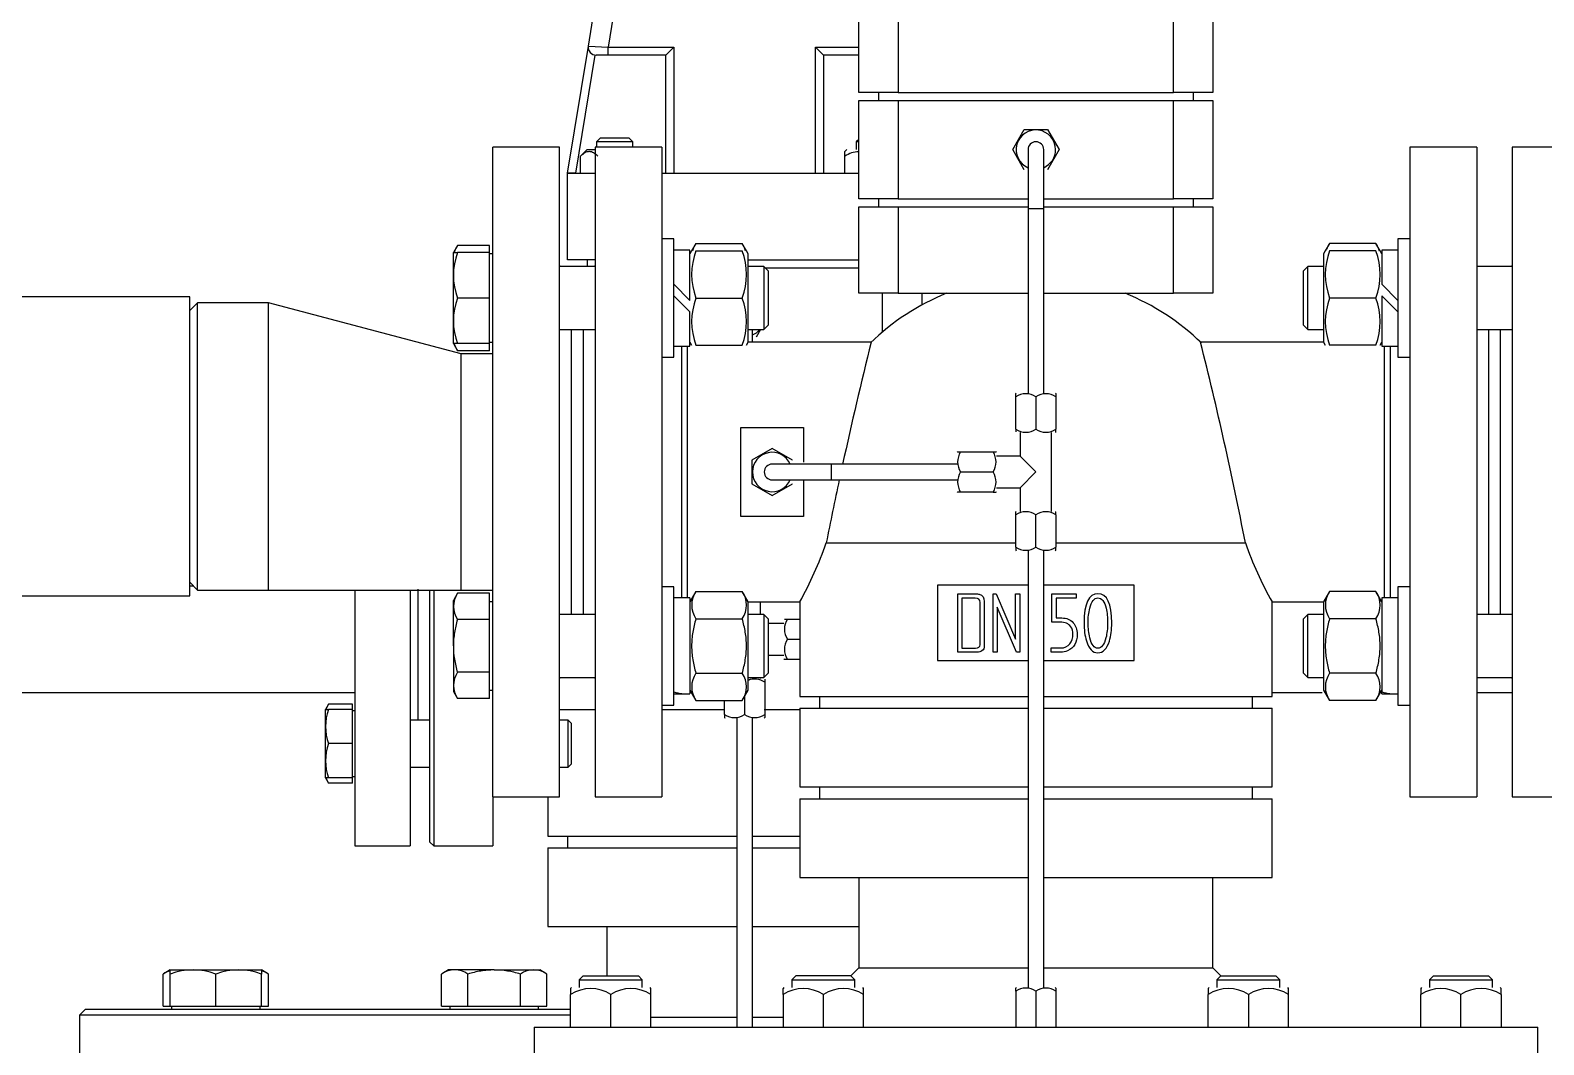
# Model space of a CAD drawing. Extents: x -681219 to -550379, y -242630 to -158199.
# Drawn here: x -634956 to -634236, y -176342 to -175860 of the extents above; entities that cross this region are included whole.
import ezdxf

# ---------------------------------------------------------------- set-up
doc = ezdxf.new("R2010")
doc.units = 0
doc.header["$LTSCALE"] = 1000
for name, color, linetype in [('16_GB93', 7, 'CONTINUOUS'), ('16_GB97.1', 7, 'CONTINUOUS'), ('DN20-PN1.6_GB911', 7, 'CONTINUOUS'), ('DN20_RP-6', 7, 'CONTINUOUS'), ('DN50-PN1.6_GB911', 7, 'CONTINUOUS'), ('DN65X50偏心大小头', 7, 'CONTINUOUS'), ('M12×55_GB5782', 7, 'CONTINUOUS'), ('M16_GB6170', 7, 'CONTINUOUS'), ('M16×65_GB5782', 7, 'CONTINUOUS'), ('M16×70_GB5782', 7, 'CONTINUOUS'), ('MYGL011000191', 7, 'CONTINUOUS'), ('MYGL165_040201', 7, 'CONTINUOUS'), ('MYGL165_040301', 7, 'CONTINUOUS'), ('MYGL90_0001', 7, 'CONTINUOUS'), ('RP-6_DN50', 7, 'CONTINUOUS')]:
    doc.layers.add(name, color=color, linetype=linetype)

msp = doc.modelspace()

# ---------------------------------------------------------------- linework, layer by layer
at = {"layer": '16_GB93', "color": 7, "linetype": 'Continuous'}
for p, q in [((-634642.0347, -175963.978), (-634649.7031, -175963.978)), ((-634642.0347, -175987.9191), (-634642.0347, -175963.978)), ((-634313.2288, -175963.978), (-634313.2288, -175980.2507)), ((-634305.5604, -175963.978), (-634313.2288, -175963.978)), ((-634649.7031, -175980.2507), (-634642.0347, -175987.9191)), ((-634313.2288, -175980.2507), (-634305.5604, -175987.9191)), ((-634642.0347, -175993.3415), (-634649.7031, -175985.6731)), ((-634313.2288, -175985.6731), (-634313.2288, -176009.6143)), ((-634305.5604, -175993.3415), (-634313.2288, -175985.6731)), ((-634642.0347, -176009.6143), (-634642.0347, -175993.3415)), ((-634649.7031, -176009.6143), (-634642.0347, -176009.6143)), ((-634313.2288, -176009.6143), (-634305.5604, -176009.6143)), ((-634642.0347, -176129.2943), (-634649.7031, -176129.2943)), ((-634642.0347, -176129.2943), (-634642.0347, -176174.9306)), ((-634313.2288, -176129.2943), (-634313.2288, -176173.9717)), ((-634305.5604, -176129.2943), (-634313.2288, -176129.2943)), ((-634649.7031, -176174.9306), (-634648.5801, -176174.9306)), ((-634648.5801, -176174.9306), (-634642.0347, -176174.9306)), ((-634642.0347, -176173.1538), (-634642.0347, -176173.9717)), ((-634313.2288, -176174.9029), (-634313.2288, -176173.9717)), ((-634313.2288, -176174.9306), (-634312.1058, -176174.9306)), ((-634312.1058, -176174.9306), (-634305.5604, -176174.9306))]:
    msp.add_line(p, q, dxfattribs=at)
for centre, start, end in [((-634643.1577, -176152.1124), 253.3305416, 272.8209894), ((-634648.5801, -176152.1124), 267.1790106, 276.8238404), ((-634306.6835, -176152.1124), 253.3305416, 272.8209894), ((-634312.1058, -176152.1124), 267.1790106, 276.8238404)]:
    msp.add_arc(centre, 22.8182, start, end, dxfattribs=at)
at = {"layer": '16_GB97.1', "color": 7, "linetype": 'Continuous'}
for p, q in [((-634649.7031, -175958.741), (-634655.3141, -175958.741)), ((-634649.7031, -176014.8512), (-634649.7031, -175958.741)), ((-634305.5604, -175958.741), (-634305.5604, -176014.8512)), ((-634299.9494, -175958.741), (-634305.5604, -175958.741)), ((-634655.3141, -176014.8512), (-634649.7031, -176014.8512)), ((-634305.5604, -176014.8512), (-634299.9494, -176014.8512)), ((-634649.7031, -176124.0573), (-634655.3141, -176124.0573)), ((-634649.7031, -176180.1675), (-634649.7031, -176124.0573)), ((-634305.5604, -176124.0573), (-634305.5604, -176180.1675)), ((-634299.9494, -176124.0573), (-634305.5604, -176124.0573)), ((-634655.3141, -176180.1675), (-634649.7031, -176180.1675)), ((-634305.5604, -176180.1675), (-634299.9494, -176180.1675))]:
    msp.add_line(p, q, dxfattribs=at)
at = {"layer": 'DN20-PN1.6_GB911', "color": 7, "linetype": 'Continuous'}
for p, q in [((-634801.2007, -176125.4844), (-634801.2007, -176247.1366)), ((-634775.0159, -176125.4844), (-634775.0159, -176247.1366)), ((-634771.2753, -176125.0802), (-634771.2753, -176187.3166)), ((-634801.2007, -176247.1366), (-634775.0159, -176247.1366))]:
    msp.add_line(p, q, dxfattribs=at)
at = {"layer": 'DN20_RP-6', "color": 7, "linetype": 'Continuous'}
for p, q in [((-634690.3032, -175867.0541), (-634676.1285, -175780.4867)), ((-634666.6523, -175780.4867), (-634680.926, -175867.6586)), ((-634700.2023, -175927.5095), (-634690.3032, -175867.0541)), ((-634690.3032, -175867.0541), (-634680.926, -175867.6586)), ((-634680.926, -175867.6586), (-634649.7031, -175867.6586)), ((-634680.926, -175871.3992), (-634680.926, -175867.6586)), ((-634653.4438, -175871.3992), (-634649.7031, -175867.6586)), ((-634649.7031, -175867.6586), (-634649.7031, -175927.5095)), ((-634582.3709, -175867.6586), (-634561.7971, -175867.6586)), ((-634582.3709, -175927.5095), (-634582.3709, -175867.6586)), ((-634582.3709, -175867.6586), (-634578.6302, -175871.3992)), ((-634687.2162, -175871.3501), (-634696.4118, -175927.5095)), ((-634680.926, -175871.3992), (-634686.6117, -175871.3992)), ((-634653.4438, -175871.3992), (-634680.926, -175871.3992)), ((-634653.4438, -175927.5095), (-634653.4438, -175871.3992)), ((-634561.7971, -175871.3992), (-634578.6302, -175871.3992)), ((-634578.6302, -175871.3992), (-634578.6302, -175927.5095)), ((-634684.5258, -175910.6764), (-634686.3961, -175912.5467)), ((-634684.5258, -175910.6764), (-634670.9907, -175910.6764)), ((-634669.1203, -175912.5467), (-634670.9907, -175910.6764)), ((-634561.7971, -175911.3902), (-634562.9536, -175912.5467)), ((-634690.8506, -175916.2874), (-634693.9558, -175919.3927)), ((-634690.8506, -175916.2874), (-634687.1099, -175916.2874)), ((-634669.1203, -175912.5467), (-634686.3961, -175912.5467)), ((-634686.3961, -175912.5467), (-634686.3961, -175915.1512)), ((-634669.1203, -175915.1512), (-634669.1203, -175912.5467)), ((-634567.4081, -175916.2874), (-634568.3433, -175917.2226)), ((-634568.3433, -175919.3927), (-634568.3433, -175917.2226)), ((-634561.7971, -175912.5467), (-634562.9536, -175912.5467)), ((-634562.9536, -175912.5467), (-634562.9536, -175916.2874)), ((-634693.9558, -175927.5095), (-634693.9558, -175919.3927)), ((-634568.3433, -175927.5095), (-634568.3433, -175919.3927)), ((-634700.2023, -175968.657), (-634700.2023, -175927.5095)), ((-634700.2023, -175927.5095), (-634687.1099, -175927.5095)), ((-634696.4118, -175927.5095), (-634700.2023, -175927.5095)), ((-634655.3141, -175927.5095), (-634561.7971, -175927.5095)), ((-634687.1099, -175968.657), (-634700.2023, -175968.657)), ((-634690.8506, -175968.657), (-634690.8506, -175971.8334)), ((-634614.3537, -175968.657), (-634561.7971, -175968.657)), ((-634606.3455, -175972.3976), (-634561.7971, -175972.3976)), ((-634550.5751, -176002.9627), (-634550.5751, -175984.5548)), ((-634531.8717, -175984.5548), (-634531.8717, -175990.1453)), ((-634612.2963, -176007.733), (-634612.2963, -176001.7588)), ((-634608.4802, -176001.7655), (-634610.5298, -176005.3156)), ((-634765.6642, -176245.2663), (-634765.6642, -176125.4465)), ((-634763.7939, -176125.4844), (-634763.7939, -176247.1366)), ((-634608.5556, -176137.1497), (-634608.5556, -176131.1755)), ((-634597.3336, -176141.4624), (-634604.8149, -176141.4624)), ((-634597.1465, -176139.405), (-634595.6709, -176139.405)), ((-634595.6709, -176139.405), (-634589.8522, -176139.405)), ((-634595.6709, -176148.9438), (-634589.8522, -176148.9438)), ((-634604.8149, -176156.4251), (-634597.3336, -176156.4251)), ((-634597.3336, -176158.2955), (-634597.1465, -176158.4825)), ((-634595.6709, -176158.4825), (-634597.1465, -176158.4825)), ((-634589.8522, -176158.4825), (-634595.6709, -176158.4825)), ((-634608.5556, -176167.6472), (-634608.5556, -176167.0752)), ((-634606.4982, -176167.8342), (-634606.4982, -176169.3098)), ((-634606.4982, -176169.3098), (-634606.4982, -176184.6879)), ((-634616.037, -176176.0693), (-634616.037, -176184.6879)), ((-634703.943, -176182.3834), (-634687.1099, -176182.3834)), ((-634655.3141, -176182.3834), (-634625.633, -176182.3834)), ((-634625.5757, -176184.6879), (-634625.5757, -176178.0294)), ((-634625.5757, -176184.6879), (-634625.5757, -176186.0775)), ((-634606.8234, -176182.3834), (-634589.8522, -176182.3834)), ((-634606.4982, -176184.6879), (-634606.4982, -176186.1635)), ((-634625.5757, -176186.1635), (-634625.3887, -176186.3506)), ((-634619.7777, -176186.3506), (-634619.7777, -176333.1723)), ((-634612.2963, -176333.1723), (-634612.2963, -176186.3506)), ((-634606.6853, -176186.3506), (-634606.4982, -176186.1635)), ((-634735.7388, -176223.7574), (-634735.7388, -176247.1366)), ((-634709.554, -176223.7574), (-634709.554, -176242.4608)), ((-634709.554, -176242.4608), (-634619.7777, -176242.4608)), ((-634700.2023, -176242.4608), (-634700.2023, -176248.0718)), ((-634612.2963, -176242.4608), (-634589.8522, -176242.4608)), ((-634765.6642, -176245.2663), (-634763.7939, -176247.1366)), ((-634763.7939, -176247.1366), (-634735.7388, -176247.1366)), ((-634709.554, -176248.0718), (-634619.7777, -176248.0718)), ((-634709.554, -176248.0718), (-634709.554, -176285.4786)), ((-634612.2963, -176248.0718), (-634589.8522, -176248.0718)), ((-634709.554, -176285.4786), (-634619.7777, -176285.4786)), ((-634681.4989, -176285.4786), (-634681.4989, -176308.8579)), ((-634612.2963, -176285.4786), (-634561.7971, -176285.4786)), ((-634660.5511, -176328.4964), (-634619.7777, -176328.4964)), ((-634612.2963, -176328.4964), (-634597.7076, -176328.4964))]:
    msp.add_line(p, q, dxfattribs=at)
for centre, radius, start, end in [((-634686.6117, -175867.6586), 3.7407, 170.7007942, 270), ((-634561.3295, -175929.786), 12.5385, 92.1673978, 124.0128635), ((-634561.3295, -175929.786), 12.5385, 92.162581, 124.0128476), ((-634616.037, -175995.7769), 9.3517, 293.5781785, 320.2331769), ((-634588.6035, -176144.1744), 8.5261, 145.9869395, 214.0130605), ((-634588.5862, -176144.1744), 8.5404, 146.051681, 213.948319), ((-634588.6035, -176153.7131), 8.5261, 145.986805, 214.013195), ((-634588.5862, -176153.7131), 8.5404, 146.051681, 213.948319), ((-634611.2676, -176176.3772), 8.5261, 55.986944, 111.6521378), ((-634611.2676, -176176.3945), 8.5404, 56.051681, 111.4076997), ((-634620.8064, -176177.6205), 8.5261, 235.9868088, 304.0131912), ((-634620.8064, -176177.6032), 8.5404, 236.051681, 303.948319), ((-634611.2676, -176177.6205), 8.5261, 235.986944, 304.013056), ((-634611.2676, -176177.6205), 8.5261, 235.9868088, 304.0131912)]:
    msp.add_arc(centre, radius, start, end, dxfattribs=at)
msp.add_open_spline([(-634685.857, -175919.3927), (-634686.4902, -175918.7595), (-634687.1377, -175918.2212), (-634688.1437, -175917.6446), (-634688.4849, -175917.4912), (-634689.1817, -175917.2804), (-634689.5405, -175917.2238), (-634690.6017, -175917.2201), (-634691.297, -175917.435), (-634692.6683, -175918.2135), (-634693.322, -175918.7588), (-634693.9558, -175919.3927)], degree=3, knots=[0, 0, 0, 0, 0.25, 0.25, 0.375, 0.375, 0.5, 0.5, 0.75, 0.75, 1, 1, 1, 1], dxfattribs=at)
at = {"layer": 'DN50-PN1.6_GB911', "color": 7, "linetype": 'Continuous'}
for p, q in [((-634735.7388, -176223.7574), (-634735.7388, -175915.1512)), ((-634703.943, -175915.1512), (-634735.7388, -175915.1512)), ((-634703.943, -176223.7574), (-634703.943, -175915.1512)), ((-634251.3206, -175915.1512), (-634251.3206, -176223.7574)), ((-634219.5248, -175915.1512), (-634251.3206, -175915.1512)), ((-634698.332, -176137.1497), (-634698.332, -176001.7588)), ((-634256.9316, -176001.7588), (-634256.9316, -176137.1497)), ((-634735.7388, -176223.7574), (-634703.943, -176223.7574)), ((-634251.3206, -176223.7574), (-634219.5248, -176223.7574))]:
    msp.add_line(p, q, dxfattribs=at)
for centre, start, end in [((-634698.332, -175971.2614), 180, 185.8510138), ((-634256.9316, -175971.2614), 354.1489862, 0), ((-634698.332, -176167.6472), 174.1489862, 180), ((-634256.9316, -176167.6472), 0, 5.8510138)]:
    msp.add_arc(centre, 5.611, start, end, dxfattribs=at)
at = {"layer": 'DN65X50偏心大小头', "color": 7, "linetype": 'Continuous'}
for p, q in [((-634876.0143, -175989.0296), (-634879.755, -175992.7703)), ((-634876.0143, -176125.5645), (-634876.0143, -175989.0296)), ((-634842.3482, -175989.0296), (-634876.0143, -175989.0296)), ((-634842.3482, -176125.5645), (-634842.3482, -175989.0296)), ((-634750.7015, -176013.3441), (-634842.3482, -175989.0296)), ((-634750.7015, -176125.5645), (-634750.7015, -176013.3441)), ((-634735.7388, -176013.3441), (-634750.7015, -176013.3441)), ((-634879.755, -176121.8238), (-634876.0143, -176125.5645)), ((-634876.0143, -176125.5645), (-634842.3482, -176125.5645)), ((-634842.3482, -176125.5645), (-634750.7015, -176125.5645)), ((-634750.7015, -176125.5645), (-634735.7388, -176125.5645))]:
    msp.add_line(p, q, dxfattribs=at)
at = {"layer": 'M12×55_GB5782', "color": 7, "linetype": 'Continuous'}
for p, q in [((-634813.7791, -176179.8072), (-634815.2283, -176182.3172)), ((-634815.2283, -176214.7601), (-634815.2283, -176182.3172)), ((-634815.2283, -176182.3172), (-634813.7793, -176182.3172)), ((-634802.3229, -176182.3172), (-634813.7793, -176182.3172)), ((-634802.3229, -176179.8072), (-634813.7791, -176179.8072)), ((-634802.3229, -176182.3172), (-634802.3229, -176179.8072)), ((-634802.3229, -176198.5386), (-634802.3229, -176182.3172)), ((-634801.2007, -176183.0148), (-634802.3229, -176183.0148)), ((-634765.6642, -176187.3166), (-634775.0159, -176187.3166)), ((-634699.9031, -176187.3166), (-634703.943, -176187.3166)), ((-634699.9031, -176209.7607), (-634699.9031, -176187.3166)), ((-634698.332, -176188.8877), (-634699.9031, -176187.3166)), ((-634698.332, -176208.1896), (-634698.332, -176188.8877)), ((-634802.3229, -176198.5386), (-634813.7791, -176198.5386)), ((-634802.3229, -176214.7601), (-634802.3229, -176198.5386)), ((-634775.0159, -176209.7607), (-634765.6642, -176209.7607)), ((-634703.943, -176209.7607), (-634699.9031, -176209.7607)), ((-634699.9031, -176209.7607), (-634698.332, -176208.1896)), ((-634815.2283, -176214.7601), (-634813.7791, -176217.2701)), ((-634813.7793, -176214.7601), (-634815.2283, -176214.7601)), ((-634802.3229, -176214.7601), (-634813.7793, -176214.7601)), ((-634802.3229, -176217.2701), (-634813.7791, -176217.2701)), ((-634802.3229, -176214.0625), (-634801.2007, -176214.0625)), ((-634802.3229, -176217.2701), (-634802.3229, -176214.7601))]:
    msp.add_line(p, q, dxfattribs=at)
for centre, radius, start, end in [((-634791.5972, -176190.4276), 23.6183, 159.9161491, 200.0855316), ((-634806.8257, -176184.4902), 8.3833, 146.0398026, 164.7226159), ((-634791.5973, -176206.6497), 23.6182, 159.9144082, 200.0839111), ((-634806.8257, -176212.5871), 8.3833, 195.2184717, 213.9600488)]:
    msp.add_arc(centre, radius, start, end, dxfattribs=at)
at = {"layer": 'M16_GB6170', "color": 7, "linetype": 'Continuous'}
for p, q in [((-634639.2197, -175960.8792), (-634641.2248, -175964.352)), ((-634639.2197, -175960.8792), (-634617.1687, -175960.8792)), ((-634615.1636, -175964.352), (-634617.1687, -175960.8792)), ((-634338.0949, -175960.8792), (-634340.1, -175964.352)), ((-634316.0439, -175960.8792), (-634338.0949, -175960.8792)), ((-634314.0387, -175964.352), (-634316.0439, -175960.8792)), ((-634641.2248, -175964.352), (-634642.0347, -175965.7548)), ((-634639.22, -175964.352), (-634617.1684, -175964.352)), ((-634614.3537, -175965.7548), (-634615.1636, -175964.352)), ((-634614.3537, -176007.8375), (-634614.3537, -175965.7548)), ((-634340.1, -175964.352), (-634340.9099, -175965.7548)), ((-634340.9099, -175965.7548), (-634340.9099, -176007.8375)), ((-634316.0435, -175964.352), (-634338.0952, -175964.352)), ((-634313.2288, -175965.7548), (-634314.0387, -175964.352)), ((-634639.2197, -175986.7961), (-634617.1687, -175986.7961)), ((-634316.0439, -175986.7961), (-634338.0949, -175986.7961)), ((-634642.0347, -176007.8375), (-634641.2248, -176009.2402)), ((-634639.22, -176009.2402), (-634617.1684, -176009.2402)), ((-634615.1636, -176009.2402), (-634614.3537, -176007.8375)), ((-634340.9099, -176007.8375), (-634340.1, -176009.2402)), ((-634316.0435, -176009.2402), (-634338.0952, -176009.2402)), ((-634314.0387, -176009.2402), (-634313.2288, -176007.8375)), ((-634639.2197, -176126.1955), (-634642.0347, -176131.0711)), ((-634639.2197, -176126.1955), (-634617.1687, -176126.1955)), ((-634614.3537, -176131.0711), (-634617.1687, -176126.1955)), ((-634338.0949, -176126.1955), (-634340.9099, -176131.0711)), ((-634316.0439, -176126.1955), (-634338.0949, -176126.1955)), ((-634313.2288, -176131.0711), (-634316.0439, -176126.1955)), ((-634614.3537, -176173.1538), (-634614.3537, -176131.0711)), ((-634340.9099, -176131.0711), (-634340.9099, -176173.1538)), ((-634639.22, -176139.154), (-634617.1684, -176139.154)), ((-634316.0435, -176139.154), (-634338.0952, -176139.154)), ((-634639.22, -176165.0709), (-634617.1684, -176165.0709)), ((-634316.0435, -176165.0709), (-634338.0952, -176165.0709)), ((-634642.0347, -176173.1538), (-634639.2197, -176178.0294)), ((-634617.1687, -176178.0294), (-634614.3537, -176173.1538)), ((-634340.9099, -176173.1538), (-634338.0949, -176178.0294)), ((-634316.0439, -176178.0294), (-634313.2288, -176173.1538)), ((-634639.2197, -176178.0294), (-634617.1687, -176178.0294)), ((-634316.0439, -176178.0294), (-634338.0949, -176178.0294))]:
    msp.add_line(p, q, dxfattribs=at)
for centre, radius, start, end in [((-634629.599, -175967.3586), 11.5992, 146.0398024, 164.7226116), ((-634626.7894, -175967.3586), 11.5992, 15.2184678, 33.960049), ((-634328.4742, -175967.3586), 11.5992, 146.0398024, 162.0310461), ((-634325.6646, -175967.3586), 11.5992, 13.7307661, 33.960049), ((-634608.5288, -175975.5736), 32.6784, 159.9161491, 200.0855317), ((-634647.8595, -175975.5736), 32.6783, 339.9144081, 20.0839111), ((-634307.4039, -175975.5736), 32.6784, 159.9161491, 200.0855317), ((-634346.7347, -175975.5736), 32.6783, 339.9144081, 20.0839111), ((-634608.5289, -175998.0186), 32.6783, 159.9144081, 200.0839111), ((-634647.8596, -175998.0186), 32.6784, 339.9161491, 20.0855317), ((-634307.404, -175998.0186), 32.6783, 159.9144081, 200.0839111), ((-634346.7348, -175998.0186), 32.6784, 339.9161491, 20.0855317), ((-634629.599, -176132.675), 11.5992, 146.0398024, 213.9572864), ((-634626.7894, -176132.675), 11.5992, 326.0428621, 33.960049), ((-634328.4742, -176132.675), 11.5992, 146.0398024, 213.9572864), ((-634325.6646, -176132.675), 11.5992, 326.0428621, 33.960049), ((-634629.599, -176171.5499), 11.5992, 146.0428621, 213.960049), ((-634626.7893, -176171.5499), 11.5992, 326.0398024, 33.9572864), ((-634328.4742, -176171.5499), 11.5992, 146.0428621, 213.960049), ((-634325.6645, -176171.5499), 11.5992, 326.0398024, 33.9572864)]:
    msp.add_arc(centre, radius, start, end, dxfattribs=at)
for points, knots in [([(-634639.22, -176139.154), (-634639.8247, -176141.2486), (-634640.3284, -176143.3709), (-634640.8555, -176146.6167), (-634640.9931, -176147.7115), (-634641.1781, -176149.9152), (-634641.2247, -176151.0136), (-634641.225, -176154.2987), (-634641.0369, -176156.475), (-634640.339, -176160.8038), (-634639.8285, -176162.9631), (-634639.22, -176165.0709)], [0, 0, 0, 0, 0.25, 0.25, 0.375, 0.375, 0.5, 0.5, 0.75, 0.75, 1, 1, 1, 1]), ([(-634617.1684, -176165.0709), (-634616.5599, -176162.9631), (-634616.0494, -176160.8038), (-634615.3515, -176156.475), (-634615.1634, -176154.2987), (-634615.1637, -176151.0136), (-634615.2103, -176149.9152), (-634615.3953, -176147.7115), (-634615.5329, -176146.6167), (-634616.06, -176143.3709), (-634616.5637, -176141.2486), (-634617.1684, -176139.154)], [0, 0, 0, 0, 0.25, 0.25, 0.5, 0.5, 0.625, 0.625, 0.75, 0.75, 1, 1, 1, 1]), ([(-634338.0952, -176139.154), (-634338.6999, -176141.2486), (-634339.2036, -176143.3709), (-634339.7306, -176146.6167), (-634339.8682, -176147.7115), (-634340.0532, -176149.9152), (-634340.0999, -176151.0136), (-634340.1002, -176154.2987), (-634339.9121, -176156.475), (-634339.2142, -176160.8038), (-634338.7037, -176162.9631), (-634338.0952, -176165.0709)], [0, 0, 0, 0, 0.25, 0.25, 0.375, 0.375, 0.5, 0.5, 0.75, 0.75, 1, 1, 1, 1]), ([(-634316.0435, -176165.0709), (-634315.435, -176162.9631), (-634314.9245, -176160.8038), (-634314.2266, -176156.475), (-634314.0385, -176154.2987), (-634314.0389, -176151.0136), (-634314.0855, -176149.9152), (-634314.2705, -176147.7115), (-634314.4081, -176146.6167), (-634314.9352, -176143.3709), (-634315.4388, -176141.2486), (-634316.0435, -176139.154)], [0, 0, 0, 0, 0.25, 0.25, 0.5, 0.5, 0.625, 0.625, 0.75, 0.75, 1, 1, 1, 1])]:
    msp.add_open_spline(points, degree=3, knots=knots, dxfattribs=at)
at = {"layer": 'M16×65_GB5782', "color": 7, "linetype": 'Continuous'}
for p, q in [((-634888.9909, -176306.0524), (-634892.343, -176307.9878)), ((-634888.9909, -176306.0524), (-634845.6635, -176306.0524)), ((-634888.9909, -176307.9874), (-634888.9909, -176306.0524)), ((-634842.3114, -176307.9878), (-634845.6635, -176306.0524)), ((-634845.6635, -176306.0524), (-634845.6635, -176307.9874)), ((-634756.7379, -176306.0524), (-634760.09, -176307.9878)), ((-634735.0742, -176306.0524), (-634756.7379, -176306.0524)), ((-634735.0742, -176306.0524), (-634713.4105, -176306.0524)), ((-634710.0584, -176307.9878), (-634713.4105, -176306.0524)), ((-634892.343, -176323.2595), (-634892.343, -176307.9878)), ((-634888.9909, -176323.2595), (-634888.9909, -176307.9874)), ((-634867.3272, -176323.2595), (-634867.3272, -176307.9878)), ((-634845.6635, -176323.2595), (-634845.6635, -176307.9874)), ((-634842.3114, -176323.2595), (-634842.3114, -176307.9878)), ((-634760.09, -176323.2595), (-634760.09, -176307.9878)), ((-634747.5821, -176323.2595), (-634747.5821, -176307.9874)), ((-634722.5663, -176323.2595), (-634722.5663, -176307.9874)), ((-634710.0584, -176323.2595), (-634710.0584, -176307.9878)), ((-634892.343, -176323.2595), (-634888.9909, -176323.2595)), ((-634888.9909, -176323.2595), (-634867.3272, -176323.2595)), ((-634888.3686, -176323.2595), (-634888.3686, -176324.7558)), ((-634867.3272, -176323.2595), (-634845.6635, -176323.2595)), ((-634846.2859, -176324.7558), (-634846.2859, -176323.2595)), ((-634845.6635, -176323.2595), (-634842.3114, -176323.2595)), ((-634760.09, -176323.2595), (-634747.5821, -176323.2595)), ((-634756.1155, -176323.2595), (-634756.1155, -176324.7558)), ((-634747.5821, -176323.2595), (-634722.5663, -176323.2595)), ((-634722.5663, -176323.2595), (-634710.0584, -176323.2595)), ((-634714.0328, -176324.7558), (-634714.0328, -176323.2595))]:
    msp.add_line(p, q, dxfattribs=at)
for centre, radius, start, end in [((-634886.0888, -176317.2739), 11.1959, 105.2184681, 123.960049), ((-634878.1595, -176337.6114), 31.542, 69.9144081, 110.0839111), ((-634856.4949, -176337.6115), 31.5421, 69.9161491, 110.0855317), ((-634848.5656, -176317.2739), 11.1958, 56.0398025, 74.722612), ((-634753.8358, -176317.2739), 11.1959, 56.0428621, 123.960049), ((-634716.3126, -176317.2739), 11.1958, 56.0398025, 123.9572864)]:
    msp.add_arc(centre, radius, start, end, dxfattribs=at)
for points, knots in [([(-634735.0742, -176306.0524), (-634736.1316, -176306.0524), (-634737.1925, -176306.0973), (-634739.3208, -176306.2759), (-634740.3772, -176306.4086), (-634743.5106, -176306.9173), (-634745.5596, -176307.4036), (-634747.5821, -176307.9874)], [0, 0, 0, 0, 0.25, 0.25, 0.5, 0.5, 1, 1, 1, 1]), ([(-634722.5663, -176307.9874), (-634724.6006, -176307.4002), (-634726.6841, -176306.9076), (-634730.8606, -176306.2341), (-634732.9605, -176306.0524), (-634735.0742, -176306.0524)], [0, 0, 0, 0, 0.5, 0.5, 1, 1, 1, 1])]:
    msp.add_open_spline(points, degree=3, knots=knots, dxfattribs=at)
at = {"layer": 'M16×70_GB5782', "color": 7, "linetype": 'Continuous'}
for p, q in [((-634752.5068, -175961.7803), (-634754.4422, -175965.1324)), ((-634737.2351, -175961.7803), (-634752.5068, -175961.7803)), ((-634737.2351, -175965.1324), (-634737.2351, -175961.7803)), ((-634754.4422, -176008.4598), (-634754.4422, -175965.1324)), ((-634754.4422, -175965.1324), (-634752.5071, -175965.1324)), ((-634737.2351, -175965.1324), (-634752.5071, -175965.1324)), ((-634737.2351, -175986.7961), (-634737.2351, -175965.1324)), ((-634735.7388, -175965.7548), (-634737.2351, -175965.7548)), ((-634687.1099, -175971.8334), (-634703.943, -175971.8334)), ((-634606.9097, -175971.8334), (-634614.3537, -175971.8334)), ((-634606.9097, -175971.8334), (-634606.9097, -176001.7588)), ((-634604.8149, -175973.9282), (-634606.9097, -175971.8334)), ((-634604.8149, -175973.9282), (-634604.8149, -175999.6641)), ((-634348.3538, -175971.8334), (-634350.4486, -175973.9282)), ((-634350.4486, -175999.6641), (-634350.4486, -175973.9282)), ((-634348.3538, -176001.7588), (-634348.3538, -175971.8334)), ((-634340.9099, -175971.8334), (-634348.3538, -175971.8334)), ((-634251.3206, -175971.8334), (-634268.1536, -175971.8334)), ((-634737.2351, -175986.7961), (-634752.5068, -175986.7961)), ((-634737.2351, -176008.4598), (-634737.2351, -175986.7961)), ((-634703.943, -176001.7588), (-634687.1099, -176001.7588)), ((-634614.3537, -176001.7588), (-634606.9097, -176001.7588)), ((-634606.9097, -176001.7588), (-634604.8149, -175999.6641)), ((-634350.4486, -175999.6641), (-634348.3538, -176001.7588)), ((-634348.3538, -176001.7588), (-634340.9099, -176001.7588)), ((-634268.1536, -176001.7588), (-634251.3206, -176001.7588)), ((-634754.4422, -176008.4598), (-634752.5068, -176011.8119)), ((-634752.5071, -176008.4598), (-634754.4422, -176008.4598)), ((-634737.2351, -176008.4598), (-634752.5071, -176008.4598)), ((-634737.2351, -176011.8119), (-634752.5068, -176011.8119)), ((-634737.2351, -176007.8375), (-634735.7388, -176007.8375)), ((-634737.2351, -176011.8119), (-634737.2351, -176008.4598)), ((-634752.5068, -176127.0966), (-634754.4422, -176130.4487)), ((-634737.2351, -176127.0966), (-634752.5068, -176127.0966)), ((-634737.2351, -176139.6045), (-634737.2351, -176127.0966)), ((-634754.4422, -176152.1124), (-634754.4422, -176130.4487)), ((-634735.7388, -176131.0711), (-634737.2351, -176131.0711)), ((-634737.2351, -176139.6045), (-634752.5071, -176139.6045)), ((-634737.2351, -176164.6203), (-634737.2351, -176139.6045)), ((-634687.1099, -176137.1497), (-634703.943, -176137.1497)), ((-634606.9097, -176137.1497), (-634614.3537, -176137.1497)), ((-634606.9097, -176137.1497), (-634606.9097, -176167.0752)), ((-634604.8149, -176139.2445), (-634606.9097, -176137.1497)), ((-634604.8149, -176139.2445), (-634604.8149, -176164.9804)), ((-634348.3538, -176137.1497), (-634350.4486, -176139.2445)), ((-634350.4486, -176164.9804), (-634350.4486, -176139.2445)), ((-634348.3538, -176167.0752), (-634348.3538, -176137.1497)), ((-634340.9099, -176137.1497), (-634348.3538, -176137.1497)), ((-634251.3206, -176137.1497), (-634268.1536, -176137.1497)), ((-634754.4422, -176152.1124), (-634754.4422, -176173.7761)), ((-634737.2351, -176164.6203), (-634752.5071, -176164.6203)), ((-634737.2351, -176177.1282), (-634737.2351, -176164.6203)), ((-634703.943, -176167.0752), (-634687.1099, -176167.0752)), ((-634614.3537, -176167.0752), (-634606.9097, -176167.0752)), ((-634606.9097, -176167.0752), (-634604.8149, -176164.9804)), ((-634350.4486, -176164.9804), (-634348.3538, -176167.0752)), ((-634348.3538, -176167.0752), (-634340.9099, -176167.0752)), ((-634268.1536, -176167.0752), (-634251.3206, -176167.0752)), ((-634754.4422, -176173.7761), (-634752.5068, -176177.1282)), ((-634737.2351, -176177.1282), (-634752.5068, -176177.1282)), ((-634737.2351, -176173.1538), (-634735.7388, -176173.1538))]:
    msp.add_line(p, q, dxfattribs=at)
for centre, radius, start, end in [((-634743.2207, -175968.0345), 11.1958, 146.0398024, 164.722612), ((-634722.883, -175975.9638), 31.5421, 159.9161491, 200.0855317), ((-634722.8831, -175997.6284), 31.542, 159.9144081, 200.0839111), ((-634743.2206, -176005.5577), 11.1959, 195.2184681, 213.960049), ((-634743.2207, -176133.3508), 11.1958, 146.0398024, 213.9572864), ((-634743.2206, -176170.8741), 11.1959, 146.0428621, 213.960049)]:
    msp.add_arc(centre, radius, start, end, dxfattribs=at)
for points, knots in [([(-634752.5071, -176139.6045), (-634753.091, -176141.627), (-634753.5772, -176143.676), (-634754.0859, -176146.8094), (-634754.2186, -176147.8658), (-634754.3972, -176149.9942), (-634754.4422, -176151.055), (-634754.4422, -176152.1124)], [0, 0, 0, 0, 0.5, 0.5, 0.75, 0.75, 1, 1, 1, 1]), ([(-634754.4422, -176152.1124), (-634754.4422, -176154.2261), (-634754.2605, -176156.326), (-634753.587, -176160.5025), (-634753.0944, -176162.586), (-634752.5071, -176164.6203)], [0, 0, 0, 0, 0.5, 0.5, 1, 1, 1, 1])]:
    msp.add_open_spline(points, degree=3, knots=knots, dxfattribs=at)
at = {"layer": 'MYGL011000191', "color": 7, "linetype": 'Continuous'}
for p, q in [((-634879.755, -175986.2241), (-635418.4131, -175986.2241)), ((-634879.755, -176128.37), (-634879.755, -175986.2241)), ((-635401.5266, -176128.37), (-634879.755, -176128.37))]:
    msp.add_line(p, q, dxfattribs=at)
at = {"layer": 'MYGL165_040201', "color": 7, "linetype": 'Continuous'}
for p, q in [((-634877.8847, -176123.6942), (-634879.755, -176123.6942)), ((-634978.8831, -176174.1933), (-634801.2007, -176174.1933))]:
    msp.add_line(p, q, dxfattribs=at)
at = {"layer": 'MYGL165_040301', "color": 7, "linetype": 'Continuous'}
for p, q in [((-634365.4113, -176174.1933), (-634341.5675, -176174.1933)), ((-634268.1536, -176174.1933), (-634251.3206, -176174.1933))]:
    msp.add_line(p, q, dxfattribs=at)
at = {"layer": 'MYGL90_0001', "color": 7, "linetype": 'Continuous'}
for p, q in [((-634929.319, -176324.7558), (-634932.1245, -176327.5613)), ((-634698.706, -176327.5613), (-634932.1245, -176327.5613)), ((-634932.1245, -176327.5613), (-634932.1245, -176350.0054)), ((-634929.319, -176324.7558), (-634698.706, -176324.7558))]:
    msp.add_line(p, q, dxfattribs=at)
at = {"layer": 'RP-6_DN50', "color": 7, "linetype": 'Continuous'}
for p, q in [((-634561.7971, -175889.1675), (-634561.7971, -175848.02)), ((-634543.0937, -175848.02), (-634543.0937, -175889.1675)), ((-634412.1699, -175889.1675), (-634412.1699, -175848.02)), ((-634393.4665, -175848.02), (-634393.4665, -175889.1675)), ((-634543.0937, -175889.1675), (-634561.7971, -175889.1675)), ((-634552.4454, -175889.1675), (-634552.4454, -175892.9082)), ((-634543.0937, -175889.1675), (-634412.1699, -175889.1675)), ((-634393.4665, -175889.1675), (-634412.1699, -175889.1675)), ((-634402.8182, -175889.1675), (-634402.8182, -175892.9082)), ((-634561.7971, -175939.6667), (-634561.7971, -175892.9082)), ((-634561.7971, -175892.9082), (-634543.0937, -175892.9082)), ((-634543.0937, -175892.9082), (-634412.1699, -175892.9082)), ((-634543.0937, -175892.9082), (-634543.0937, -175939.6667)), ((-634412.1699, -175939.6667), (-634412.1699, -175892.9082)), ((-634412.1699, -175892.9082), (-634393.4665, -175892.9082)), ((-634393.4665, -175892.9082), (-634393.4665, -175939.6667)), ((-634488.6462, -175916.2874), (-634483.139, -175906.7487)), ((-634483.139, -175906.7487), (-634472.1246, -175906.7487)), ((-634472.1246, -175906.7487), (-634466.6174, -175916.2874)), ((-634687.1099, -175915.1512), (-634687.1099, -176223.7574)), ((-634655.3141, -175915.1512), (-634687.1099, -175915.1512)), ((-634655.3141, -175915.1512), (-634655.3141, -176223.7574)), ((-634483.139, -175925.8262), (-634488.6462, -175916.2874)), ((-634481.3725, -175916.2874), (-634481.3725, -175944.3425)), ((-634473.8911, -175944.3425), (-634473.8911, -175916.2874)), ((-634466.6174, -175916.2874), (-634472.1246, -175925.8262)), ((-634299.9494, -175915.1512), (-634299.9494, -176223.7574)), ((-634268.1536, -175915.1512), (-634299.9494, -175915.1512)), ((-634268.1536, -175915.1512), (-634268.1536, -176223.7574)), ((-634543.0937, -175939.6667), (-634561.7971, -175939.6667)), ((-634552.4454, -175939.6667), (-634552.4454, -175943.4074)), ((-634543.0937, -175939.6667), (-634481.3725, -175939.6667)), ((-634473.8911, -175939.6667), (-634412.1699, -175939.6667)), ((-634393.4665, -175939.6667), (-634412.1699, -175939.6667)), ((-634402.8182, -175939.6667), (-634402.8182, -175943.4074)), ((-634561.7971, -175984.5548), (-634561.7971, -175943.4074)), ((-634561.7971, -175943.4074), (-634543.0937, -175943.4074)), ((-634543.0937, -175943.4074), (-634481.3725, -175943.4074)), ((-634543.0937, -175943.4074), (-634543.0937, -175984.5548)), ((-634473.8911, -175944.3425), (-634481.3725, -175944.3425)), ((-634481.3725, -175944.3425), (-634481.3725, -176032.0475)), ((-634473.8911, -175943.4074), (-634412.1699, -175943.4074)), ((-634473.8911, -176032.0475), (-634473.8911, -175944.3425)), ((-634412.1699, -175984.5548), (-634412.1699, -175943.4074)), ((-634412.1699, -175943.4074), (-634393.4665, -175943.4074)), ((-634393.4665, -175943.4074), (-634393.4665, -175984.5548)), ((-634543.0937, -175984.5548), (-634561.7971, -175984.5548)), ((-634543.0937, -175984.5548), (-634481.3725, -175984.5548)), ((-634473.8911, -175984.5548), (-634412.1699, -175984.5548)), ((-634393.4665, -175984.5548), (-634412.1699, -175984.5548)), ((-634692.7209, -176001.7588), (-634692.7209, -176137.1497)), ((-634262.5426, -176001.7588), (-634262.5426, -176137.1497)), ((-634645.9624, -176009.6143), (-634645.9624, -176129.2943)), ((-634643.1569, -176129.2943), (-634643.1569, -176009.6143)), ((-634556.0451, -176007.733), (-634614.3537, -176007.733)), ((-634340.9099, -176007.733), (-634399.2184, -176007.733)), ((-634312.1066, -176009.6143), (-634312.1066, -176129.2943)), ((-634309.3011, -176009.6143), (-634309.3011, -176129.2943)), ((-634486.9835, -176032.0475), (-634487.1705, -176032.2345)), ((-634487.1705, -176033.7101), (-634487.1705, -176032.2345)), ((-634487.1705, -176049.0882), (-634487.1705, -176033.7101)), ((-634477.6318, -176033.7101), (-634477.6318, -176049.0882)), ((-634468.093, -176032.2345), (-634468.2801, -176032.0475)), ((-634468.093, -176032.2345), (-634468.093, -176033.7101)), ((-634468.093, -176033.7101), (-634468.093, -176049.0882)), ((-634617.9073, -176090.6148), (-634617.9073, -176048.2938)), ((-634617.9073, -176048.2938), (-634587.9819, -176048.2938)), ((-634587.9819, -176048.2938), (-634587.9819, -176064.7314)), ((-634487.1705, -176049.0882), (-634487.1705, -176050.4353)), ((-634485.1131, -176050.7509), (-634485.1131, -176061.9729)), ((-634470.1504, -176088.1577), (-634470.1504, -176050.7509)), ((-634468.2801, -176050.7509), (-634468.093, -176050.5638)), ((-634468.093, -176050.5638), (-634468.093, -176049.0882)), ((-634602.959, -176058.2322), (-634612.656, -176063.8308)), ((-634593.2332, -176063.8308), (-634602.9302, -176058.2322)), ((-634514.8516, -176059.9155), (-634515.0386, -176060.1026)), ((-634514.8516, -176059.9155), (-634513.3759, -176059.9155)), ((-634513.3759, -176059.9155), (-634497.9979, -176059.9155)), ((-634497.9979, -176059.9155), (-634496.5222, -176059.9155)), ((-634496.3352, -176060.1026), (-634496.5222, -176059.9155)), ((-634485.1131, -176061.9729), (-634496.3352, -176061.9729)), ((-634477.6318, -176069.4543), (-634485.1131, -176061.9729)), ((-634612.6704, -176063.8557), (-634612.6704, -176075.0528)), ((-634574.8895, -176065.7136), (-634602.9446, -176065.7136)), ((-634574.8895, -176065.7136), (-634574.8895, -176073.195)), ((-634515.0386, -176065.7136), (-634574.8895, -176065.7136)), ((-634513.3759, -176069.4543), (-634497.9979, -176069.4543)), ((-634485.1131, -176076.9356), (-634477.6318, -176069.4543)), ((-634612.656, -176075.0778), (-634602.959, -176080.6763)), ((-634602.9446, -176073.195), (-634574.8895, -176073.195)), ((-634602.9302, -176080.6763), (-634593.2332, -176075.0778)), ((-634587.9819, -176073.195), (-634587.9819, -176090.6148)), ((-634574.8895, -176073.195), (-634515.0386, -176073.195)), ((-634496.3352, -176076.9356), (-634485.1131, -176076.9356)), ((-634485.1131, -176076.9356), (-634485.1131, -176088.1577)), ((-634515.0386, -176078.806), (-634514.8516, -176078.993)), ((-634513.3759, -176078.993), (-634514.8516, -176078.993)), ((-634497.9979, -176078.993), (-634513.3759, -176078.993)), ((-634497.9979, -176078.993), (-634496.6507, -176078.993)), ((-634496.5222, -176078.993), (-634496.3352, -176078.806)), ((-634587.9819, -176090.6148), (-634617.9073, -176090.6148)), ((-634486.9835, -176088.1577), (-634487.1705, -176088.3447)), ((-634487.1705, -176089.8204), (-634487.1705, -176088.3447)), ((-634487.1705, -176105.1984), (-634487.1705, -176089.8204)), ((-634477.6318, -176105.1984), (-634477.6318, -176089.8204)), ((-634468.093, -176088.3447), (-634468.2801, -176088.1577)), ((-634468.093, -176089.8204), (-634468.093, -176088.4732)), ((-634468.093, -176089.8204), (-634468.093, -176105.1984)), ((-634577.2175, -176103.1204), (-634487.27, -176103.1204)), ((-634487.1705, -176105.1984), (-634487.1705, -176106.6741)), ((-634468.093, -176106.6741), (-634468.093, -176105.1984)), ((-634467.9411, -176103.1204), (-634378.046, -176103.1204)), ((-634487.1705, -176106.6741), (-634486.9835, -176106.8611)), ((-634481.3725, -176106.8611), (-634481.3725, -176314.4689)), ((-634473.8911, -176314.4689), (-634473.8911, -176106.8611)), ((-634468.2801, -176106.8611), (-634468.093, -176106.6741)), ((-634524.3903, -176123.2104), (-634524.3903, -176159.0479)), ((-634481.3725, -176123.2104), (-634524.3903, -176123.2104)), ((-634514.7942, -176155.1298), (-634514.7942, -176127.3748)), ((-634497.9912, -176155.1298), (-634497.9912, -176127.3748)), ((-634497.9912, -176127.3748), (-634496.4266, -176127.3962)), ((-634496.4266, -176127.3962), (-634487.3178, -176148.8715)), ((-634487.3178, -176148.8715), (-634487.3178, -176127.3748)), ((-634487.3178, -176127.3748), (-634485.2603, -176127.3748)), ((-634485.2603, -176127.3748), (-634485.2603, -176155.1298)), ((-634430.8733, -176123.2104), (-634473.8911, -176123.2104)), ((-634470.0432, -176140.8129), (-634470.0432, -176127.3748)), ((-634470.0432, -176127.3748), (-634458.5125, -176127.3748)), ((-634458.5125, -176127.3748), (-634458.5125, -176129.368)), ((-634430.8733, -176159.0479), (-634430.8733, -176123.2104)), ((-634614.3537, -176131.1755), (-634589.6572, -176131.1755)), ((-634589.8522, -176130.812), (-634589.8522, -176176.0637)), ((-634512.801, -176129.368), (-634512.801, -176153.1366)), ((-634486.9106, -176155.1298), (-634495.9979, -176133.6973)), ((-634495.9979, -176133.6973), (-634495.9979, -176155.1298)), ((-634458.5125, -176129.368), (-634468.05, -176129.368)), ((-634468.05, -176129.368), (-634468.05, -176138.8197)), ((-634365.6063, -176131.1755), (-634340.9099, -176131.1755)), ((-634365.4113, -176176.0637), (-634365.4113, -176130.812)), ((-634495.9979, -176155.1298), (-634497.9912, -176155.1298)), ((-634485.2603, -176155.1298), (-634486.9106, -176155.1298)), ((-634470.3218, -176155.0441), (-634470.3218, -176153.0509)), ((-634524.3903, -176159.0479), (-634481.3725, -176159.0479)), ((-634473.8911, -176159.0479), (-634430.8733, -176159.0479)), ((-634589.8522, -176176.0637), (-634481.3725, -176176.0637)), ((-634580.5005, -176176.0637), (-634580.5005, -176181.6747)), ((-634473.8911, -176176.0637), (-634365.4113, -176176.0637)), ((-634374.763, -176181.6747), (-634374.763, -176176.0637)), ((-634589.8522, -176181.6747), (-634481.3725, -176181.6747)), ((-634589.8522, -176181.6747), (-634589.8522, -176219.0815)), ((-634473.8911, -176181.6747), (-634365.4113, -176181.6747)), ((-634365.4113, -176219.0815), (-634365.4113, -176181.6747)), ((-634589.8522, -176219.0815), (-634481.3725, -176219.0815)), ((-634580.5005, -176219.0815), (-634580.5005, -176224.6925)), ((-634473.8911, -176219.0815), (-634365.4113, -176219.0815)), ((-634374.763, -176224.6925), (-634374.763, -176219.0815)), ((-634687.1099, -176223.7574), (-634655.3141, -176223.7574)), ((-634589.8522, -176224.6925), (-634481.3725, -176224.6925)), ((-634589.8522, -176224.6925), (-634589.8522, -176262.0994)), ((-634473.8911, -176224.6925), (-634365.4113, -176224.6925)), ((-634365.4113, -176262.0994), (-634365.4113, -176224.6925)), ((-634299.9494, -176223.7574), (-634268.1536, -176223.7574)), ((-634589.8522, -176262.0994), (-634481.3725, -176262.0994)), ((-634561.7971, -176262.0994), (-634561.7971, -176305.1172)), ((-634473.8911, -176262.0994), (-634365.4113, -176262.0994)), ((-634393.4665, -176305.1172), (-634393.4665, -176262.0994)), ((-634561.7971, -176305.1172), (-634565.5378, -176308.8579)), ((-634561.7971, -176305.1172), (-634481.3725, -176305.1172)), ((-634473.8911, -176305.1172), (-634393.4665, -176305.1172)), ((-634389.7258, -176308.8579), (-634393.4665, -176305.1172)), ((-634698.332, -176314.4689), (-634698.706, -176314.843)), ((-634692.7209, -176308.8579), (-634694.5913, -176310.7282)), ((-634694.5913, -176310.7282), (-634664.6658, -176310.7282)), ((-634694.5913, -176310.7282), (-634694.5913, -176314.4689)), ((-634692.7209, -176308.8579), (-634666.5362, -176308.8579)), ((-634664.6658, -176310.7282), (-634666.5362, -176308.8579)), ((-634664.6658, -176314.4689), (-634664.6658, -176310.7282)), ((-634660.5511, -176314.843), (-634660.9252, -176314.4689)), ((-634597.3336, -176314.4689), (-634597.7076, -176314.843)), ((-634591.7226, -176308.8579), (-634593.5929, -176310.7282)), ((-634593.5929, -176310.7282), (-634563.6674, -176310.7282)), ((-634593.5929, -176310.7282), (-634593.5929, -176314.4689)), ((-634565.5378, -176308.8579), (-634591.7226, -176308.8579)), ((-634563.6674, -176310.7282), (-634565.5378, -176308.8579)), ((-634563.6674, -176314.4689), (-634563.6674, -176310.7282)), ((-634559.5527, -176314.843), (-634559.9268, -176314.4689)), ((-634486.9835, -176314.4689), (-634487.1705, -176314.6559)), ((-634468.093, -176314.6559), (-634468.2801, -176314.4689)), ((-634395.3368, -176314.4689), (-634395.7109, -176314.843)), ((-634389.7258, -176308.8579), (-634391.5961, -176310.7282)), ((-634391.5961, -176310.7282), (-634361.6707, -176310.7282)), ((-634391.5961, -176310.7282), (-634391.5961, -176314.4689)), ((-634389.7258, -176308.8579), (-634363.541, -176308.8579)), ((-634361.6707, -176310.7282), (-634363.541, -176308.8579)), ((-634361.6707, -176314.4689), (-634361.6707, -176310.7282)), ((-634357.5559, -176314.843), (-634357.93, -176314.4689)), ((-634294.3384, -176314.4689), (-634294.7125, -176314.843)), ((-634288.7274, -176308.8579), (-634290.5977, -176310.7282)), ((-634290.5977, -176310.7282), (-634260.6723, -176310.7282)), ((-634290.5977, -176310.7282), (-634290.5977, -176314.4689)), ((-634288.7274, -176308.8579), (-634262.5426, -176308.8579)), ((-634260.6723, -176310.7282), (-634262.5426, -176308.8579)), ((-634260.6723, -176314.4689), (-634260.6723, -176310.7282)), ((-634256.5575, -176314.843), (-634256.9316, -176314.4689)), ((-634698.706, -176314.843), (-634698.706, -176317.7943)), ((-634698.706, -176333.1723), (-634698.706, -176317.7943)), ((-634679.6286, -176333.1723), (-634679.6286, -176317.7943)), ((-634660.5511, -176317.7943), (-634660.5511, -176314.8979)), ((-634660.5511, -176333.1723), (-634660.5511, -176317.7943)), ((-634597.7076, -176317.7943), (-634597.7076, -176314.843)), ((-634597.7076, -176317.7943), (-634597.7076, -176333.1723)), ((-634578.6302, -176333.1723), (-634578.6302, -176317.7943)), ((-634559.5527, -176317.7943), (-634559.5527, -176314.8979)), ((-634559.5527, -176333.1723), (-634559.5527, -176317.7943)), ((-634487.1705, -176316.1316), (-634487.1705, -176314.6559)), ((-634487.1705, -176316.1316), (-634487.1705, -176333.1723)), ((-634477.6318, -176316.1316), (-634477.6318, -176333.1723)), ((-634468.093, -176314.6613), (-634468.093, -176316.1316)), ((-634468.093, -176316.1316), (-634468.093, -176333.1723)), ((-634395.7109, -176314.843), (-634395.7109, -176317.7943)), ((-634395.7109, -176333.1723), (-634395.7109, -176317.7943)), ((-634376.6334, -176317.7943), (-634376.6334, -176333.1723)), ((-634357.5559, -176317.7943), (-634357.5559, -176314.8979)), ((-634357.5559, -176333.1723), (-634357.5559, -176317.7943)), ((-634294.7125, -176314.843), (-634294.7125, -176317.7943)), ((-634294.7125, -176333.1723), (-634294.7125, -176317.7943)), ((-634275.635, -176333.1723), (-634275.635, -176317.7943)), ((-634256.5575, -176317.7943), (-634256.5575, -176314.8979)), ((-634256.5575, -176317.7943), (-634256.5575, -176333.1723)), ((-634716.1002, -176333.1723), (-634239.1634, -176333.1723)), ((-634716.1002, -176333.1723), (-634716.1002, -176361.2274)), ((-634239.1634, -176361.2274), (-634239.1634, -176333.1723))]:
    msp.add_line(p, q, dxfattribs=at)
for centre, radius, start, end in [((-634477.6318, -175916.2874), 9.3517, 0, 246.4218215), ((-634477.6318, -175916.2874), 3.7407, 0, 180), ((-634477.6318, -175916.2874), 9.3517, 293.5781785, 0), ((-634692.7209, -175971.2614), 5.611, 354.1489862, 0), ((-634262.5426, -175971.2614), 5.611, 180, 185.8510138), ((-634477.6318, -176089.3478), 113.0624, 112.0495424, 134.0883016), ((-634477.6318, -176089.3478), 113.0624, 45.899667, 67.9504576), ((-632719.6129, -176468.6541), 1893.2273, 165.9092839, 167.7106196), ((-636235.6506, -176468.6541), 1893.2273, 11.1322562, 14.0907161), ((-634482.4011, -176040.7775), 8.5261, 55.986805, 124.013195), ((-634482.4011, -176040.7948), 8.5404, 56.051681, 123.948319), ((-634472.8624, -176040.7776), 8.5261, 55.986944, 124.013056), ((-634472.8624, -176040.7948), 8.5404, 56.051681, 123.948319), ((-634482.4011, -176042.0208), 8.5261, 235.9868088, 304.0131912), ((-634482.4011, -176042.0035), 8.5404, 236.051681, 303.948319), ((-634472.8624, -176042.0208), 8.5261, 235.9869395, 304.0130605), ((-634472.8624, -176042.0208), 8.5261, 235.9868088, 304.0131912), ((-634602.9446, -176069.4543), 9.3517, 23.5781785, 336.4218215), ((-634602.9446, -176069.4543), 11.222, 89.9264349, 90.0735651), ((-634506.3085, -176064.6849), 8.5261, 145.986944, 214.013056), ((-634506.2913, -176064.6849), 8.5404, 146.051681, 213.948319), ((-634505.0653, -176064.6849), 8.5261, 325.9869395, 34.0130605), ((-634505.0652, -176064.6849), 8.5261, 325.9868088, 34.0131912), ((-634602.9446, -176069.4543), 11.222, 149.9264349, 150.0735651), ((-634602.9446, -176069.4543), 3.7407, 90, 270), ((-634602.9446, -176069.4543), 11.222, 29.9264349, 30.0735651), ((-634506.3085, -176074.2236), 8.5261, 145.986805, 214.013195), ((-634506.2913, -176074.2236), 8.5404, 146.051681, 213.948319), ((-634505.0652, -176074.2236), 8.5261, 325.9868088, 34.0131912), ((-634505.0825, -176074.2236), 8.5404, 326.051681, 33.948319), ((-634602.9446, -176069.4543), 11.222, 209.9264349, 210.0735651), ((-634602.9446, -176069.4543), 11.222, 329.9264349, 330.0735651), ((-632719.6129, -176468.6541), 1893.2273, 167.9444904, 168.8677438), ((-634602.9446, -176069.4543), 11.222, 269.9264349, 270.0735651), ((-634482.4011, -176096.8878), 8.5261, 55.9869395, 124.0130605), ((-634482.4011, -176096.8877), 8.5261, 55.9868088, 124.0131912), ((-634472.8624, -176096.8877), 8.5261, 55.9868088, 124.0131912), ((-634472.8624, -176096.905), 8.5404, 56.051681, 123.948319), ((-634743.0297, -176045.3191), 175.598, 330.7292539, 340.7817043), ((-634482.4011, -176098.131), 8.5261, 235.986944, 304.013056), ((-634482.4011, -176098.1138), 8.5404, 236.051681, 303.948319), ((-634472.8624, -176098.1138), 8.5404, 236.051681, 303.948319), ((-634472.8624, -176098.131), 8.5261, 235.986805, 304.013195), ((-634212.2339, -176045.3191), 175.598, 199.2182957, 209.2707461), ((-634692.7209, -176167.6472), 5.611, 0, 5.8510138), ((-634262.5426, -176167.6472), 5.611, 174.1489862, 180), ((-634689.1673, -176331.9602), 17.0781, 56.0452826, 123.9547174), ((-634689.1673, -176331.9636), 17.0809, 56.0516806, 123.9483194), ((-634670.0898, -176331.9603), 17.0782, 56.0455426, 123.9544574), ((-634670.0898, -176331.9636), 17.0809, 56.0516806, 123.9483194), ((-634588.1689, -176331.9603), 17.0782, 56.0455426, 123.9544574), ((-634588.1689, -176331.9603), 17.0782, 56.0455426, 123.9544574), ((-634569.0914, -176331.9603), 17.0782, 56.0455426, 123.9544574), ((-634569.0914, -176331.9636), 17.0809, 56.0516806, 123.9483194), ((-634482.4011, -176323.199), 8.5261, 55.9869438, 124.0130562), ((-634482.4011, -176323.2162), 8.5404, 56.0516812, 123.9483188), ((-634472.8624, -176323.1989), 8.5261, 55.9868088, 124.0131912), ((-634472.8624, -176323.2162), 8.5404, 56.0516812, 123.9483188), ((-634386.1721, -176331.9603), 17.0782, 56.0455426, 123.9544574), ((-634386.1721, -176331.9636), 17.0809, 56.0516806, 123.9483194), ((-634367.0946, -176331.9603), 17.0782, 56.0455426, 123.9544574), ((-634367.0946, -176331.9636), 17.0809, 56.0516806, 123.9483194), ((-634285.1737, -176331.9603), 17.0782, 56.0455426, 123.9544574), ((-634285.1737, -176331.9636), 17.0809, 56.0516806, 123.9483194), ((-634266.0963, -176331.9602), 17.0781, 56.0452826, 123.9547174), ((-634266.0963, -176331.9636), 17.0809, 56.0516806, 123.9483194)]:
    msp.add_arc(centre, radius, start, end, dxfattribs=at)
for points, knots in [([(-634514.7942, -176127.3748), (-634512.0151, -176127.3748), (-634509.2361, -176127.3748), (-634506.457, -176127.3748), (-634505.514, -176127.3748), (-634504.9139, -176127.4391), (-634504.6567, -176127.5676)], [0, 0, 0, 0, 0.82074856, 0.82074856, 0.82074856, 1, 1, 1, 1]), ([(-634504.6567, -176127.5676), (-634502.9635, -176128.0177), (-634502.1276, -176129.1322), (-634502.1276, -176130.9325), (-634502.1276, -176138.1053), (-634502.1276, -176145.278), (-634502.1276, -176152.4508)], [0, 0, 0, 0, 0.17597703, 0.17597703, 0.17597703, 1, 1, 1, 1]), ([(-634441.5595, -176141.2201), (-634441.5595, -176144.4564), (-634441.9452, -176147.307), (-634442.7168, -176149.7717), (-634443.8753, -176153.4724), (-634445.6745, -176155.3441), (-634450.6254, -176155.3441), (-634452.4257, -176153.4581), (-634453.5831, -176149.7288), (-634454.3607, -176147.2231), (-634454.7404, -176144.3707), (-634454.7404, -176131.9399), (-634452.5329, -176127.3105), (-634448.1392, -176127.289), (-634443.7458, -176127.2676), (-634441.5595, -176131.9399), (-634441.5595, -176141.2201)], [0, 0, 0, 0, 0.12697281, 0.12697281, 0.12697281, 0.25263141, 0.25263141, 0.37296549, 0.37296549, 0.37296549, 0.46842966, 0.46842966, 0.74962683, 0.74962683, 0.74962683, 1, 1, 1, 1]), ([(-634504.1209, -176151.5506), (-634504.1209, -176144.8779), (-634504.1209, -176138.2053), (-634504.1209, -176131.5327), (-634504.1209, -176130.0967), (-634504.8924, -176129.368), (-634506.457, -176129.368), (-634508.5717, -176129.368), (-634510.6863, -176129.368), (-634512.801, -176129.368)], [0, 0, 0, 0, 0.66691356, 0.66691356, 0.66691356, 0.7886441, 0.7886441, 0.7886441, 1, 1, 1, 1]), ([(-634443.5527, -176141.2201), (-634443.5527, -176138.5839), (-634443.7884, -176136.2478), (-634444.26, -176134.2331), (-634445.0265, -176130.9578), (-634446.3175, -176129.3037), (-634448.1392, -176129.2822), (-634449.9176, -176129.2613), (-634451.2255, -176130.954), (-634452.0399, -176134.2331), (-634452.5512, -176136.2915), (-634452.8115, -176138.6268), (-634452.8115, -176143.6849), (-634452.5543, -176145.9996), (-634452.0185, -176148.2071), (-634451.2092, -176151.5414), (-634449.961, -176153.2009), (-634446.4246, -176153.2009), (-634445.1387, -176151.5506), (-634444.3243, -176148.2286), (-634443.8193, -176146.1687), (-634443.5527, -176143.8349), (-634443.5527, -176141.2201)], [0, 0, 0, 0, 0.12718275, 0.12718275, 0.12718275, 0.24977671, 0.24977671, 0.24977671, 0.37249171, 0.37249171, 0.37249171, 0.50308839, 0.50308839, 0.6272092, 0.6272092, 0.6272092, 0.74900179, 0.74900179, 0.87227966, 0.87227966, 0.87227966, 1, 1, 1, 1]), ([(-634470.3218, -176153.0509), (-634468.8216, -176153.0509), (-634467.3213, -176153.0509), (-634465.821, -176153.0509), (-634463.9993, -176153.0509), (-634462.5419, -176152.3865), (-634461.4917, -176151.0791), (-634460.5001, -176149.8447), (-634459.9914, -176148.3143), (-634459.9914, -176145.1208), (-634460.3557, -176143.9421), (-634461.0844, -176142.9562), (-634462.1316, -176141.5394), (-634463.7849, -176140.8343), (-634466.0353, -176140.8129), (-634467.3712, -176140.8002), (-634468.7073, -176140.8129), (-634470.0432, -176140.8129)], [0, 0, 0, 0, 0.1622772, 0.1622772, 0.1622772, 0.34009169, 0.34009169, 0.34009169, 0.51882345, 0.51882345, 0.65339794, 0.65339794, 0.65339794, 0.85549515, 0.85549515, 0.85549515, 1, 1, 1, 1]), ([(-634468.05, -176138.8197), (-634467.1141, -176138.8197), (-634466.1782, -176138.8197), (-634465.2423, -176138.8197), (-634463.0348, -176138.8197), (-634461.2559, -176139.5698), (-634459.9271, -176141.0487), (-634458.6494, -176142.4706), (-634457.9982, -176144.2635), (-634457.9982, -176146.4925)], [0, 0, 0, 0, 0.19139659, 0.19139659, 0.19139659, 0.59685757, 0.59685757, 0.59685757, 1, 1, 1, 1]), ([(-634457.9982, -176146.4925), (-634457.9982, -176150.4361), (-634459.5413, -176153.0509), (-634462.5847, -176154.3797), (-634463.6318, -176154.8369), (-634464.6851, -176155.0441), (-634465.7353, -176155.0441), (-634467.2641, -176155.0441), (-634468.793, -176155.0441), (-634470.3218, -176155.0441)], [0, 0, 0, 0, 0.55415387, 0.55415387, 0.55415387, 0.73880087, 0.73880087, 0.73880087, 1, 1, 1, 1]), ([(-634502.1276, -176152.4508), (-634502.1276, -176153.2438), (-634502.492, -176153.9082), (-634503.2421, -176154.4225), (-634503.914, -176154.8832), (-634504.6781, -176155.1298), (-634505.514, -176155.1298), (-634508.6074, -176155.1298), (-634511.7008, -176155.1298), (-634514.7942, -176155.1298)], [0, 0, 0, 0, 0.16817312, 0.16817312, 0.16817312, 0.34014014, 0.34014014, 0.34014014, 1, 1, 1, 1]), ([(-634512.801, -176153.1366), (-634510.6506, -176153.1366), (-634508.5002, -176153.1366), (-634506.3498, -176153.1366), (-634504.871, -176153.1366), (-634504.1209, -176152.6008), (-634504.1209, -176151.5506)], [0, 0, 0, 0, 0.67470977, 0.67470977, 0.67470977, 1, 1, 1, 1])]:
    msp.add_open_spline(points, degree=3, knots=knots, dxfattribs=at)

doc.saveas('drawing.dxf')
